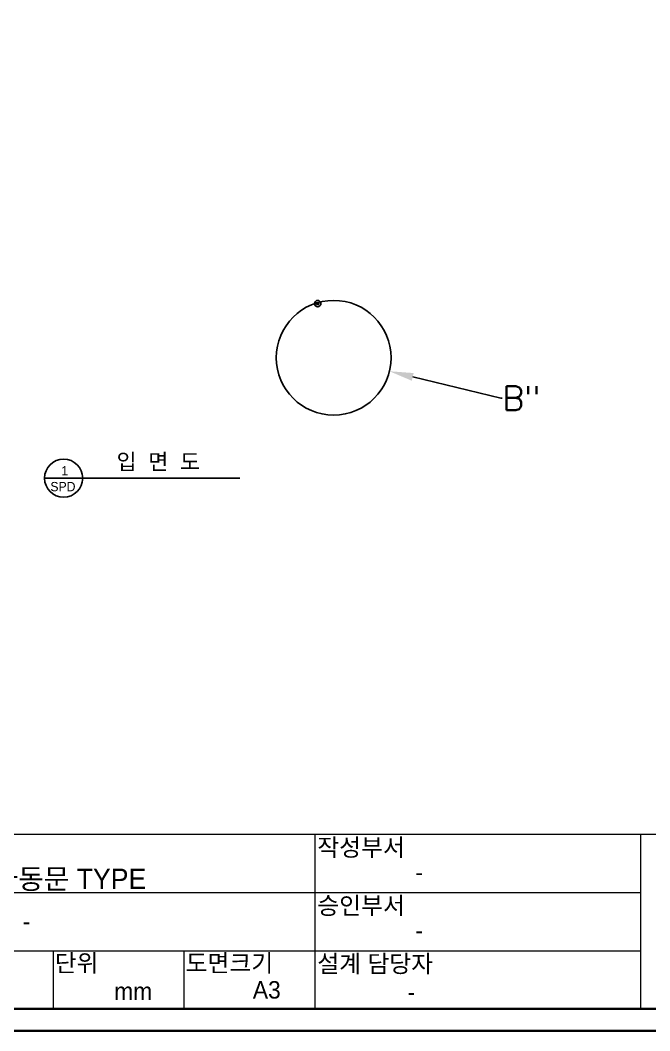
# Model space of a CAD drawing. Header units: millimetres. Extents: x 150937 to 394412, y 327166 to 584759.
# Drawn here: x 194604 to 198933, y 380313 to 387262 of the extents above; entities that cross this region are included whole.
import ezdxf
from ezdxf import colors
from ezdxf.entities.mleader import LeaderData, LeaderLine
from ezdxf.enums import TextEntityAlignment as Align
from ezdxf.math import Vec2, Vec3

# ---------------------------------------------------------------- set-up
doc = ezdxf.new("R2010")
doc.units = ezdxf.units.MM
for name, color, linetype, lineweight in [('2문자(명칭)', 7, 'Continuous', 20), ('4윤곽선', 5, 'Continuous', 70), ('지시선문자', 40, 'Continuous', 20)]:
    doc.layers.add(name, color=color, linetype=linetype, lineweight=lineweight)
doc.layers.add('3', color=3, linetype='Continuous')
doc.styles.add('ROMANS', font='romans.shx')
doc.styles.add('굴림', font='')
doc.styles.add('돋움', font='')
doc.styles.get('굴림').set_extended_font_data('Gulim')
doc.styles.get('돋움').set_extended_font_data('Dotum')

# ---------------------------------------------------------------- blocks, each defined once
blk = doc.blocks.new('C-1 BASE')
at = {"layer": '2문자(명칭)'}
for p, q in [((20750, 1450), (250, 1450)), ((7889.498, 250), (7889.498, 1450)), ((10128.995, 250), (10128.995, 1450)), ((5189.498, 1050), (10128.995, 1050)), ((5189.498, 650), (10128.995, 650)), ((6089.498, 250), (6089.498, 650)), ((6989.498, 250), (6989.498, 650)), ((6989.498, 250), (6989.498, 650))]:
    blk.add_line(p, q, dxfattribs=at)
at = {"layer": '4윤곽선', "lineweight": 35}
blk.add_line((250, 250), (20750, 250), dxfattribs=at)
blk.add_lwpolyline([(20900, 100), (100, 100), (100, 14750), (20900, 14750)], close=True, dxfattribs=at)
at = {"layer": '2문자(명칭)', "style": '돋움'}
for s, height, p in [('작성부서', 120, (7904.402, 1301.479)), ('기본자동문 TYPE', 140, (5320.7, 1075.045)), ('승인부서', 120, (7904.402, 901.479)), ('단위', 120, (6098.863, 505.972)), ('도면크기', 120, (6998.863, 505.972)), ('설계 담당자', 120, (7904.402, 501.479)), ('A3', 120, (7461.099, 321.684)), ('mm', 120, (6507.876, 311.622)), ('-', 120, (8524.891, 305.769))]:
    blk.add_text(s, height=height, dxfattribs=at).set_placement(p)
at = {"layer": '2문자(명칭)', "char_height": 120, "attachment_point": 1, "style": '돋움'}
for insert in [(8578.348, 1250.673), (5878.348, 913.465), (8578.348, 850.673)]:
    blk.add_mtext_dynamic_manual_height_columns('{\\fDotum|b0|i0|c129|p50;-}', width=23.64899, gutter_width=12.5, heights=[0], dxfattribs=dict(at, insert=insert))
blk = doc.blocks.new('text front')
blk.add_line((1342.3, 0), (0, 0))
blk.add_circle((131.1, 0), 131.1)
at = {"layer": '3', "style": '굴림'}
blk.add_text('입  면  도 ', height=110, dxfattribs=at).set_placement((494.9, 58.6))
for s, height, p in [('1', 64.2, (138.6, 50.9)), ('SPD', 64.17, (126.3, -58.1))]:
    blk.add_text(s, height=height, dxfattribs=at).set_placement(p, align=Align.MIDDLE_CENTER)
blk = doc.blocks.new('photo_sensor')
blk.add_lwpolyline([(-14, 5.2), (0, 5.2), (0, -5.2), (-14, -5.2)], close=True)
at = {"color": 1}
blk.add_circle((-7, 0), 22.4, dxfattribs=at)
blk = doc.blocks.new('arrow_B')
blk.add_circle((0, 0), 394.4)
at = {"layer": '지시선문자'}
ml = blk.add_multileader_mtext('Standard', dxfattribs=at)
ml.set_content('B"', color=256, style='ROMANS')
ml.set_leader_properties(color=1)
ml.build(insert=Vec2(0, 0))
ml.multileader.update_dxf_attribs({"arrow_head_size": 165})
ctx = ml.context
ctx.base_point, ctx.char_height, ctx.arrow_head_size, ctx.landing_gap_size, ctx.plane_origin = Vec3(1158, -278.5), 165, 165, 3.3, Vec3(-813.1, 1867.3)
notes = []
notes.append((ctx, [(1, (1, 1, 0), (1150, -278.5), (1, 0), 8, [(0, [(383.3, -92.8)], 0, [])])]))
ctx.mtext.insert, ctx.mtext.flow_direction = Vec3(1161.3, -196), 5
for ctx, leaders in notes:
    for number, flags, end, landing, length, lines in leaders:
        leader = LeaderData()
        leader.index, (leader.has_last_leader_line, leader.has_dogleg_vector, leader.attachment_direction) = number, flags
        leader.last_leader_point, leader.dogleg_vector, leader.dogleg_length = Vec3(end), Vec3(landing), length
        for number, points, colour, breaks in lines:
            line = LeaderLine()
            line.index, line.vertices, line.color, line.breaks = number, Vec3.list(points), colors.encode_raw_color(colour), breaks
            leader.lines.append(line)
        ctx.leaders.append(leader)

msp = doc.modelspace()

# ---------------------------------------------------------------- block references
for name, p in [('C-1 BASE', (188742.115, 380213.079)), ('arrow_B', (196759.115, 384941.079)), ('photo_sensor', (196656.115, 385313.079)), ('text front', (194771.115, 384113.079))]:
    msp.add_blockref(name, p)

doc.saveas('drawing.dxf')
